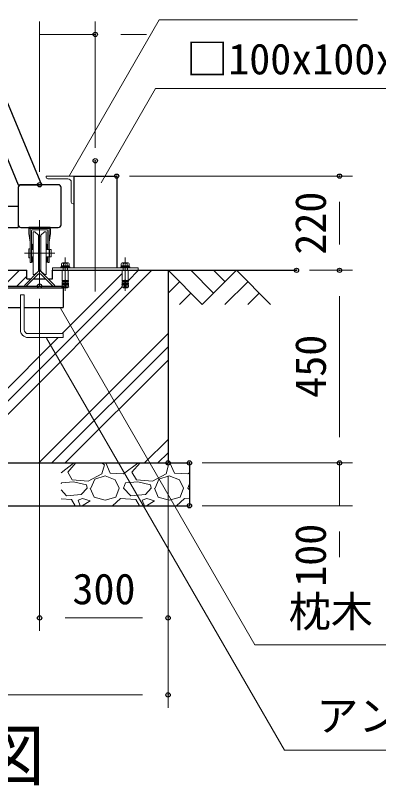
# Model space of a CAD drawing. Units: millimetres, scale not verified. Extents: x -6300 to 6300, y -4455 to 4455.
# Drawn here: x 3797 to 4645, y -2202 to -402 of the extents above; entities that cross this region are included whole.
import ezdxf
from ezdxf.enums import TextEntityAlignment as Align

# ---------------------------------------------------------------- set-up
doc = ezdxf.new("R2010")
doc.units = ezdxf.units.MM
doc.header["$LTSCALE"] = 20
doc.header["$PDMODE"] = 32
doc.header["$PDSIZE"] = 10
doc.linetypes.add('USER1', pattern=[50.8, 31.75, -6.35, 6.35, -6.35])
for name, color, linetype, lineweight in [('0-0_D-TTL-TXT', 7, 'Continuous', 25), ('0-1_D-STR1', 1, 'Continuous', 25), ('0-2_D-STR4', 7, 'Continuous', 25), ('0-3_D-BMK', 2, 'USER1', 13), ('0-4_D-STR3', 3, 'Continuous', 13), ('0-5_D-STR5', 4, 'Continuous', 25), ('0-6_D-DCR-HCH', 7, 'Continuous', 13), ('0-7_D-BGD', 7, 'Continuous', 25), ('0-8_D-STR-DIM', 7, 'Continuous', 13), ('0-B_D-STR-TXT', 7, 'Continuous', 13)]:
    doc.layers.add(name, color=color, linetype=linetype, lineweight=lineweight)
doc.layers.add('0-A_Defpoints', color=8, linetype='Continuous')
doc.styles.add('ＭＳ ゴシック', font='')
doc.styles.get('ＭＳ ゴシック').set_extended_font_data('MS Gothic')

msp = doc.modelspace()

# ---------------------------------------------------------------- linework, layer by layer
at = {"layer": '0-1_D-STR1'}
for p, q in [((3253.21, 652.03), (3857.38, -797.97)), ((3219.88, 602.03), (3803.21, -797.97)), ((3933.21, -777.97), (3933.21, -991.97)), ((3933.21, -777.97), (4033.21, -777.97)), ((4033.21, -777.97), (4033.21, -991.97)), ((3803.21, -797.97), (3857.38, -797.97)), ((3803.21, -804.37), (3803.21, -891.57)), ((3896.81, -797.97), (3809.61, -797.97)), ((3903.21, -891.57), (3903.21, -804.37)), ((3053.21, -847.97), (3803.21, -847.97)), ((3803.21, -847.97), (3803.21, -897.97)), ((3053.21, -897.97), (3803.21, -897.97)), ((3809.61, -897.97), (3896.81, -897.97)), ((3878.21, -897.97), (3828.21, -897.97))]:
    msp.add_line(p, q, dxfattribs=at)
for centre, start, end in [((3809.61, -804.37), 90, 180), ((3896.81, -804.37), 0, 90), ((3809.61, -891.57), 180, 270), ((3896.81, -891.57), 270, 0)]:
    msp.add_arc(centre, 6.4, start, end, dxfattribs=at)
at = {"layer": '0-2_D-STR4'}
for p, q in [((3058.21, -997.97), (3823.21, -997.97)), ((3823.21, -1017.97), (3823.21, -997.97)), ((3883.21, -1017.97), (3883.21, -997.97)), ((3883.21, -997.97), (4153.21, -997.97)), ((4153.21, -997.97), (4153.21, -1447.97)), ((3823.21, -1017.97), (3833.21, -1017.97)), ((3838.87, -1017.97), (3867.55, -1017.97)), ((3873.21, -1017.97), (3883.21, -1017.97)), ((2703.21, -1447.97), (4203.21, -1447.97)), ((4203.21, -1447.97), (4203.21, -1547.97)), ((2703.21, -1547.97), (4203.21, -1547.97))]:
    msp.add_line(p, q, dxfattribs=at)
at = {"layer": '0-3_D-BMK'}
for p, q in [((3983.21, -1047.07), (3983.21, -742.06)), ((3853.21, -1034.77), (3853.21, -881.17)), ((3888.71, -957.97), (3817.71, -957.97)), ((3913.21, -1045.67), (3913.21, -968.06)), ((4053.21, -1045.67), (4053.21, -968.06))]:
    msp.add_line(p, q, dxfattribs=at)
at = {"layer": '0-4_D-STR3'}
for p, q in [((3933.21, -777.97), (3868.21, -777.97)), ((3868.21, -777.97), (3868.21, -779.97)), ((3918.71, -783.97), (3872.21, -783.97)), ((3933.21, -777.97), (3933.21, -842.97)), ((3927.21, -792.47), (3927.21, -838.97)), ((3933.21, -842.97), (3931.21, -842.97)), ((3829.71, -899.97), (3853.21, -899.97)), ((3853.21, -899.97), (3833.21, -899.97)), ((3834.41, -931.97), (3834.41, -905.17)), ((3853.21, -903.17), (3836.41, -903.17)), ((3838.21, -907.97), (3838.21, -1007.97)), ((3850.21, -999.97), (3850.21, -915.97)), ((3853.21, -903.17), (3870.01, -903.17)), ((3864.21, -907.97), (3856.21, -915.97)), ((3856.21, -999.97), (3856.21, -915.97)), ((3868.21, -907.97), (3864.21, -907.97)), ((3868.21, -907.97), (3868.21, -1007.97)), ((3872.01, -931.97), (3872.01, -905.17)), ((3875.21, -931.97), (3875.21, -901.97)), ((3878.71, -911.97), (3875.21, -931.97)), ((3878.71, -901.97), (3878.71, -911.97)), ((3831.21, -979.97), (3831.21, -931.97)), ((3834.41, -979.97), (3834.41, -931.97)), ((3850.21, -917.97), (3856.21, -917.97)), ((3872.01, -949.47), (3872.01, -931.97)), ((3875.21, -949.47), (3875.21, -931.97)), ((3834.41, -949.47), (3838.21, -949.47)), ((3835.71, -945.97), (3835.71, -949.47)), ((3838.21, -945.97), (3835.71, -945.97)), ((3836.71, -937.97), (3836.71, -941.47)), ((3838.21, -941.47), (3838.21, -945.97)), ((3868.21, -936.97), (3869.21, -936.97)), ((3868.21, -937.97), (3868.21, -936.97)), ((3868.21, -941.47), (3868.21, -945.97)), ((3868.21, -945.97), (3870.71, -945.97)), ((3875.21, -949.47), (3868.21, -949.47)), ((3869.21, -936.97), (3869.71, -936.97)), ((3869.71, -936.97), (3869.71, -937.45)), ((3869.71, -945.97), (3869.71, -937.45)), ((3869.71, -937.97), (3869.71, -941.47)), ((3870.71, -945.97), (3869.71, -945.97)), ((3870.71, -945.97), (3870.71, -949.47)), ((3875.21, -949.47), (3875.21, -947.47)), ((3875.21, -979.97), (3875.21, -948.47)), ((3876.21, -948.47), (3875.21, -948.47)), ((3876.21, -948.47), (3876.21, -967.47)), ((3828.21, -968.47), (3828.21, -957.97)), ((3834.41, -966.47), (3838.21, -966.47)), ((3835.71, -969.97), (3835.71, -966.47)), ((3838.21, -969.97), (3835.71, -969.97)), ((3835.71, -969.97), (3836.71, -969.97)), ((3836.71, -969.97), (3836.71, -978.48)), ((3838.21, -974.47), (3838.21, -969.97)), ((3875.21, -966.47), (3868.21, -966.47)), ((3868.21, -969.97), (3870.71, -969.97)), ((3868.21, -974.47), (3868.21, -969.97)), ((3869.71, -969.97), (3869.71, -978.48)), ((3870.71, -969.97), (3869.71, -969.97)), ((3870.71, -969.97), (3870.71, -966.47)), ((3872.01, -979.97), (3872.01, -966.47)), ((3876.21, -967.47), (3875.21, -967.47)), ((3876.21, -966.47), (3880.21, -966.47)), ((3880.21, -966.47), (3880.21, -957.97)), ((3831.21, -979.97), (3834.41, -979.97)), ((3836.71, -977.97), (3836.71, -974.47)), ((3836.71, -978.97), (3836.71, -978.48)), ((3837.21, -978.97), (3836.71, -978.97)), ((3838.21, -978.97), (3837.21, -978.97)), ((3838.21, -977.97), (3838.21, -978.97)), ((3869.71, -977.97), (3869.71, -974.47)), ((3875.21, -979.97), (3872.01, -979.97)), ((3903.97, -982.44), (3903.97, -987.47)), ((3903.97, -987.47), (3922.45, -987.47)), ((3922.41, -987.47), (3904.01, -987.47)), ((3904.01, -987.47), (3904.01, -989.97)), ((3920.14, -980.47), (3906.28, -980.47)), ((3908.21, -980.47), (3918.21, -980.47)), ((3908.59, -987.47), (3908.59, -982.44)), ((3911.96, -987.47), (3912.63, -989.97)), ((3914.46, -989.97), (3913.79, -987.47)), ((3917.83, -987.47), (3917.83, -982.44)), ((3922.41, -989.97), (3922.41, -987.47)), ((3922.45, -987.47), (3922.45, -982.44)), ((4043.97, -982.44), (4043.97, -987.47)), ((4043.97, -987.47), (4062.45, -987.47)), ((4062.41, -987.47), (4044.01, -987.47)), ((4044.01, -987.47), (4044.01, -989.97)), ((4060.14, -980.47), (4046.28, -980.47)), ((4048.21, -980.47), (4058.21, -980.47)), ((4048.59, -987.47), (4048.59, -982.44)), ((4051.96, -987.47), (4052.63, -989.97)), ((4054.46, -989.97), (4053.79, -987.47)), ((4057.83, -987.47), (4057.83, -982.44)), ((4062.41, -989.97), (4062.41, -987.47)), ((4062.45, -987.47), (4062.45, -982.44)), ((3842.21, -1007.97), (3850.21, -999.97)), ((3850.21, -997.97), (3856.21, -997.97)), ((3883.21, -991.97), (3883.21, -997.97)), ((4083.21, -991.97), (3883.21, -991.97)), ((4083.21, -997.97), (3883.21, -997.97)), ((3923.71, -989.97), (3902.71, -989.97)), ((3904.01, -989.97), (3922.41, -989.97)), ((3906.21, -1019.81), (3906.21, -998.37)), ((3906.61, -997.97), (3919.81, -997.97)), ((3908.21, -997.97), (3908.21, -991.97)), ((3918.21, -997.97), (3918.21, -991.97)), ((3920.21, -1019.81), (3920.21, -998.37)), ((3923.71, -991.97), (3923.71, -989.97)), ((4063.71, -989.97), (4042.71, -989.97)), ((4044.01, -989.97), (4062.41, -989.97)), ((4046.21, -1019.81), (4046.21, -998.37)), ((4046.61, -997.97), (4059.81, -997.97)), ((4048.21, -997.97), (4048.21, -991.97)), ((4058.21, -997.97), (4058.21, -991.97)), ((4060.21, -1019.81), (4060.21, -998.37)), ((4063.71, -991.97), (4063.71, -989.97)), ((4083.21, -991.97), (4083.21, -997.97)), ((3838.21, -1007.97), (3842.21, -1007.97)), ((3905.95, -1025.15), (3906, -1024.15)), ((3905.95, -1025.15), (3912.34, -1025.46)), ((3906, -1024.15), (3912.39, -1024.46)), ((3906.12, -1021.66), (3906.21, -1019.81)), ((3906.12, -1021.66), (3912.51, -1021.97)), ((3911.74, -1037.95), (3912.61, -1019.97)), ((3913.81, -1019.97), (3912.61, -1019.97)), ((3914.68, -1037.95), (3913.81, -1019.97)), ((3920.3, -1021.66), (3913.91, -1021.97)), ((3920.42, -1024.15), (3914.03, -1024.46)), ((3920.47, -1025.15), (3914.08, -1025.46)), ((3920.3, -1021.66), (3920.21, -1019.81)), ((3920.47, -1025.15), (3920.42, -1024.15)), ((4045.95, -1025.15), (4046, -1024.15)), ((4045.95, -1025.15), (4052.34, -1025.46)), ((4046, -1024.15), (4052.39, -1024.46)), ((4046.12, -1021.66), (4046.21, -1019.81)), ((4046.12, -1021.66), (4052.51, -1021.97)), ((4051.74, -1037.95), (4052.61, -1019.97)), ((4053.81, -1019.97), (4052.61, -1019.97)), ((4054.68, -1037.95), (4053.81, -1019.97)), ((4060.3, -1021.66), (4053.91, -1021.97)), ((4060.42, -1024.15), (4054.03, -1024.46)), ((4060.47, -1025.15), (4054.08, -1025.46)), ((4060.3, -1021.66), (4060.21, -1019.81)), ((4060.47, -1025.15), (4060.42, -1024.15)), ((3905.37, -1037.24), (3905.49, -1034.64)), ((3905.49, -1034.64), (3911.88, -1034.95)), ((3905.61, -1032.14), (3905.66, -1031.14)), ((3905.61, -1032.14), (3912.01, -1032.45)), ((3905.66, -1031.14), (3912.05, -1031.45)), ((3905.75, -1037.66), (3911.74, -1037.95)), ((3905.78, -1028.65), (3905.83, -1027.65)), ((3905.78, -1028.65), (3912.17, -1028.96)), ((3905.83, -1027.65), (3912.22, -1027.96)), ((3908.03, -1037.77), (3908, -1038.13)), ((3908.5, -1038.67), (3917.92, -1038.67)), ((3920.59, -1027.65), (3914.2, -1027.96)), ((3920.64, -1028.65), (3914.25, -1028.96)), ((3920.76, -1031.14), (3914.37, -1031.45)), ((3920.81, -1032.14), (3914.41, -1032.45)), ((3920.93, -1034.64), (3914.54, -1034.95)), ((3920.67, -1037.66), (3914.68, -1037.95)), ((3918.39, -1037.77), (3918.42, -1038.13)), ((3920.64, -1028.65), (3920.59, -1027.65)), ((3920.81, -1032.14), (3920.76, -1031.14)), ((3921.05, -1037.24), (3920.93, -1034.64)), ((4045.37, -1037.24), (4045.49, -1034.64)), ((4045.49, -1034.64), (4051.88, -1034.95)), ((4045.61, -1032.14), (4045.66, -1031.14)), ((4045.61, -1032.14), (4052.01, -1032.45)), ((4045.66, -1031.14), (4052.05, -1031.45)), ((4045.75, -1037.66), (4051.74, -1037.95)), ((4045.78, -1028.65), (4045.83, -1027.65)), ((4045.78, -1028.65), (4052.17, -1028.96)), ((4045.83, -1027.65), (4052.22, -1027.96)), ((4048.03, -1037.77), (4048, -1038.13)), ((4048.5, -1038.67), (4057.92, -1038.67)), ((4060.59, -1027.65), (4054.2, -1027.96)), ((4060.64, -1028.65), (4054.25, -1028.96)), ((4060.76, -1031.14), (4054.37, -1031.45)), ((4060.81, -1032.14), (4054.41, -1032.45)), ((4060.93, -1034.64), (4054.54, -1034.95)), ((4060.67, -1037.66), (4054.68, -1037.95)), ((4058.39, -1037.77), (4058.42, -1038.13)), ((4060.64, -1028.65), (4060.59, -1027.65)), ((4060.81, -1032.14), (4060.76, -1031.14)), ((4061.05, -1037.24), (4060.93, -1034.64)), ((3808.21, -1054.91), (3808.21, -1136.91)), ((3826.21, -1154.91), (3908.21, -1154.91))]:
    msp.add_line(p, q, dxfattribs=at)
at = {"layer": '0-4_D-STR3', "color": 4}
for p, q in [((3878.71, -897.97), (3827.71, -897.97)), ((3827.71, -899.97), (3827.71, -897.97)), ((3878.71, -899.97), (3878.71, -897.97)), ((3878.71, -899.97), (3827.71, -899.97))]:
    msp.add_line(p, q, dxfattribs=at)
at = {"layer": '0-4_D-STR3'}
for points in [[(3827.71, -901.97), (3827.71, -911.97), (3831.21, -931.97), (3831.21, -901.97)], [(3838.21, -907.97), (3842.21, -907.97), (3850.21, -915.97)], [(3876.71, -899.97), (3853.21, -899.97), (3873.21, -899.97)], [(3831.21, -949.47), (3831.21, -947.47), (3828.21, -947.47), (3828.21, -957.97)], [(3835.71, -945.97), (3836.71, -945.97), (3836.71, -937.45)], [(3838.21, -937.97), (3838.21, -936.97), (3837.21, -936.97), (3836.71, -936.97), (3836.71, -937.45)], [(3876.21, -949.47), (3880.21, -949.47), (3880.21, -957.97)], [(3831.21, -966.47), (3831.21, -968.47), (3828.21, -968.47)], [(3868.21, -977.97), (3868.21, -978.97), (3869.21, -978.97), (3869.71, -978.97), (3869.71, -978.48)], [(3868.21, -1007.97), (3864.21, -1007.97), (3856.21, -999.97)], [(3923.71, -991.97), (3902.71, -991.97), (3902.71, -989.97)], [(4063.71, -991.97), (4042.71, -991.97), (4042.71, -989.97)], [(3808.21, -1054.91), (3817.21, -1054.91), (3817.21, -1136.91)], [(3826.21, -1145.91), (3908.21, -1145.91), (3908.21, -1154.91)]]:
    msp.add_lwpolyline(points, dxfattribs=at)
for centre, radius, start, end in [((3872.21, -779.97), 4, 180, 270), ((3918.71, -792.47), 8.5, 0, 90), ((3931.21, -838.97), 4, 180, 270), ((3829.71, -901.97), 2, 90, 180), ((3833.21, -901.97), 2, 90, 180), ((3836.41, -905.17), 2, 90, 180), ((3870.01, -905.17), 2, 0, 90), ((3873.21, -901.97), 2, 0, 90), ((3876.71, -901.97), 2, 0, 90), ((3906.28, -982.81), 2.34, 9.06932, 170.93068), ((3913.21, -986.87), 6.4, 43.80181, 136.19819), ((3920.14, -982.81), 2.34, 9.06932, 170.93068), ((4046.28, -982.81), 2.34, 9.06932, 170.93068), ((4053.21, -986.87), 6.4, 43.80181, 136.19819), ((4060.14, -982.81), 2.34, 9.06932, 170.93068), ((3906.61, -998.37), 0.4, 90, 180), ((3919.81, -998.37), 0.4, 0, 90), ((4046.61, -998.37), 0.4, 90, 180), ((4059.81, -998.37), 0.4, 0, 90), ((3903.73, -1026.3), 2.5, 327.22671, 27.22671), ((3903.9, -1022.8), 2.5, 327.22671, 27.22671), ((3922.52, -1022.8), 2.5, 152.77329, 212.77329), ((3922.69, -1026.3), 2.5, 152.77329, 212.77329), ((4043.73, -1026.3), 2.5, 327.22671, 27.22671), ((4043.9, -1022.8), 2.5, 327.22671, 27.22671), ((4062.52, -1022.8), 2.5, 152.77329, 212.77329), ((4062.69, -1026.3), 2.5, 152.77329, 212.77329), ((3905.77, -1037.26), 0.4, 177.22671, 267.22671), ((3903.39, -1033.29), 2.5, 327.22671, 27.22671), ((3903.56, -1029.79), 2.5, 327.22671, 27.22671), ((3908.5, -1038.17), 0.5, 175.5, 270), ((3917.92, -1038.17), 0.5, 270, 4.5), ((3922.86, -1029.79), 2.5, 152.77329, 212.77329), ((3923.03, -1033.29), 2.5, 152.77329, 212.77329), ((3920.65, -1037.26), 0.4, 272.77329, 2.77329), ((4045.77, -1037.26), 0.4, 177.22671, 267.22671), ((4043.39, -1033.29), 2.5, 327.22671, 27.22671), ((4043.56, -1029.79), 2.5, 327.22671, 27.22671), ((4048.5, -1038.17), 0.5, 175.5, 270), ((4057.92, -1038.17), 0.5, 270, 4.5), ((4062.86, -1029.79), 2.5, 152.77329, 212.77329), ((4063.03, -1033.29), 2.5, 152.77329, 212.77329), ((4060.65, -1037.26), 0.4, 272.77329, 2.77329), ((3826.21, -1136.91), 18, 180, 270), ((3826.21, -1136.91), 9, 180, 270)]:
    msp.add_arc(centre, radius, start, end, dxfattribs=at)
at = {"layer": '0-5_D-STR5'}
for p, q in [((3817.85, -1033.32), (3853.21, -997.97)), ((3853.21, -997.97), (3888.57, -1033.32)), ((3822.8, -1034.03), (3848.61, -1008.22)), ((3857.81, -1008.22), (3883.62, -1034.03)), ((2973.21, -1034.91), (3908.21, -1034.91)), ((2973.21, -1038.91), (3908.21, -1038.91)), ((3818.56, -1034.03), (3817.85, -1033.32)), ((3888.57, -1033.32), (3887.86, -1034.03)), ((3908.21, -1034.91), (3908.21, -1084.91)), ((3908.21, -1034.91), (3908.21, -1084.91)), ((3073.21, -1084.91), (3808.21, -1084.91)), ((3817.21, -1084.91), (3908.21, -1084.91))]:
    msp.add_line(p, q, dxfattribs=at)
for centre, radius, start, end in [((3853.21, -1012.82), 6.5, 45, 135), ((3820.68, -1031.91), 3, 225, 315), ((3885.74, -1031.91), 3, 225, 315)]:
    msp.add_arc(centre, radius, start, end, dxfattribs=at)
at = {"layer": '0-6_D-DCR-HCH'}
for p, q in [((3665.44, -1447.97), (4115.44, -997.97)), ((3769.14, -1034.91), (3806.08, -997.97)), ((3905.62, -1145.91), (4046.21, -1005.32)), ((4060.06, -1022.41), (4084.5, -997.97)), ((4233.03, -1077.79), (4153.21, -997.97)), ((4259.63, -1051.18), (4206.42, -997.97)), ((4312.85, -997.97), (4233.03, -1077.79)), ((4286.38, -1024.71), (4259.63, -997.97)), ((4312.85, -997.97), (4392.66, -1077.79)), ((3800.07, -1034.91), (3823.21, -1011.77)), ((4179.82, -1024.57), (4153.21, -1051.06)), ((4339.45, -1024.57), (4286, -1077.79)), ((3634.5, -1447.97), (4045.37, -1037.1)), ((4206.42, -1051.18), (4179.69, -1077.79)), ((4366.06, -1051.18), (4339.33, -1077.79)), ((3851.05, -1447.97), (4153.21, -1145.81)), ((3603.56, -1447.97), (3896.62, -1154.91)), ((3881.99, -1447.97), (4153.21, -1176.75)), ((3912.92, -1447.97), (4153.21, -1207.68)), ((4098.54, -1447.97), (4153.21, -1393.3)), ((4129.48, -1447.97), (4153.21, -1424.23)), ((3903.21, -1470.81), (3932.42, -1448.24)), ((3918.92, -1469.24), (3938.06, -1447.97)), ((3932.42, -1448.24), (3932.5, -1447.97)), ((3997.52, -1447.97), (4004.42, -1452.74)), ((4004.42, -1452.74), (3998.42, -1473.74)), ((4007.69, -1447.97), (4017.92, -1472.24)), ((4049.42, -1473.74), (4082.42, -1448.24)), ((4068.92, -1469.24), (4088.06, -1447.97)), ((4082.42, -1448.24), (4082.5, -1447.97)), ((4147.52, -1447.97), (4154.42, -1452.74)), ((4154.42, -1452.74), (4148.42, -1473.74)), ((4157.69, -1447.97), (4167.92, -1472.24)), ((3929.42, -1487.24), (3918.92, -1469.24)), ((3998.42, -1473.74), (3966.92, -1490.24)), ((4017.92, -1472.24), (4049.42, -1473.74)), ((4079.42, -1487.24), (4068.92, -1469.24)), ((4148.42, -1473.74), (4116.92, -1490.24)), ((4167.92, -1472.24), (4199.42, -1473.74)), ((4199.42, -1473.74), (4203.21, -1470.81)), ((3932.42, -1491.74), (3903.92, -1494.74)), ((3966.92, -1490.24), (3929.42, -1487.24)), ((3962.42, -1499.24), (3932.42, -1491.74)), ((3972.92, -1506.74), (3981.92, -1485.74)), ((3981.92, -1485.74), (4005.92, -1478.24)), ((4005.92, -1478.24), (4029.92, -1487.24)), ((4029.92, -1487.24), (4038.92, -1506.74)), ((4082.42, -1491.74), (4053.92, -1494.74)), ((4116.92, -1490.24), (4079.42, -1487.24)), ((4112.42, -1499.24), (4082.42, -1491.74)), ((4122.92, -1506.74), (4131.92, -1485.74)), ((4131.92, -1485.74), (4155.92, -1478.24)), ((4155.92, -1478.24), (4179.92, -1487.24)), ((4179.92, -1487.24), (4188.92, -1506.74)), ((3903.21, -1496.63), (3903.92, -1494.74)), ((3915.92, -1524.74), (3903.21, -1510.88)), ((3963.92, -1506.74), (3950.42, -1521.74)), ((3963.92, -1506.74), (3962.42, -1499.24)), ((3971.42, -1506.74), (3980.42, -1527.74)), ((4031.42, -1527.74), (4038.92, -1506.74)), ((4049.42, -1506.74), (4053.92, -1494.74)), ((4065.92, -1524.74), (4049.42, -1506.74)), ((4113.92, -1506.74), (4100.42, -1521.74)), ((4113.92, -1506.74), (4112.42, -1499.24)), ((4121.42, -1506.74), (4130.42, -1527.74)), ((4181.42, -1527.74), (4188.92, -1506.74)), ((4199.42, -1506.74), (4203.21, -1496.63)), ((4203.21, -1510.88), (4199.42, -1506.74)), ((3950.42, -1521.74), (3915.92, -1524.74)), ((3980.42, -1527.74), (4005.92, -1535.24)), ((4005.92, -1535.24), (4031.42, -1527.74)), ((4100.42, -1521.74), (4065.92, -1524.74)), ((4130.42, -1527.74), (4155.92, -1535.24)), ((4155.92, -1535.24), (4181.42, -1527.74)), ((3927.92, -1533.74), (3903.21, -1531.69)), ((3936.61, -1547.97), (3927.92, -1533.74)), ((3953.42, -1530.74), (3942.92, -1535.24)), ((3942.92, -1535.24), (3948, -1547.97)), ((3952.71, -1547.97), (3971.42, -1536.74)), ((3971.42, -1536.74), (3953.42, -1530.74)), ((4041.92, -1530.74), (4023.05, -1547.97)), ((4077.92, -1533.74), (4041.92, -1530.74)), ((4086.61, -1547.97), (4077.92, -1533.74)), ((4103.42, -1530.74), (4092.92, -1535.24)), ((4092.92, -1535.24), (4098, -1547.97)), ((4102.71, -1547.97), (4121.42, -1536.74)), ((4121.42, -1536.74), (4103.42, -1530.74)), ((4191.92, -1530.74), (4173.05, -1547.97)), ((4203.21, -1531.69), (4191.92, -1530.74))]:
    msp.add_line(p, q, dxfattribs=at)
at = {"layer": '0-7_D-BGD'}
msp.add_line((4153.21, -997.97), (4453.21, -997.97), dxfattribs=at)
at = {"layer": '0-8_D-STR-DIM'}
for p, q in [((3853.21, -767.97), (3853.21, -416.75)), ((3983.21, -712.06), (3983.21, -416.75)), ((3853.21, -446.75), (3983.21, -446.75)), ((4043.21, -446.75), (4103.21, -446.75)), ((4063.21, -777.97), (4583.64, -777.97)), ((4553.64, -937.97), (4553.64, -837.97)), ((4483.21, -997.97), (4583.64, -997.97)), ((4483.21, -997.97), (4583.64, -997.97)), ((4553.64, -1387.97), (4553.64, -1057.97)), ((3853.21, -1064.77), (3853.21, -1839.96)), ((3853.21, -1064.77), (3853.21, -1839.96)), ((4553.64, -1387.97), (4553.64, -1327.97)), ((4233.21, -1447.97), (4583.64, -1447.97)), ((4233.21, -1447.97), (4583.64, -1447.97)), ((4553.64, -1547.97), (4553.64, -1447.97)), ((4153.21, -1477.97), (4153.21, -1839.96)), ((4153.21, -1477.97), (4153.21, -2019.96)), ((4233.21, -1547.97), (4583.64, -1547.97)), ((4553.64, -1607.97), (4553.64, -1667.97)), ((3913.21, -1809.96), (4093.21, -1809.96)), ((2813.21, -1989.96), (4093.21, -1989.96))]:
    msp.add_line(p, q, dxfattribs=at)
at = {"layer": '0-A_Defpoints'}
for p in [(3983.21, -446.75), (3983.21, -742.06), (4033.21, -777.97), (4553.64, -777.97), (3853.21, -797.97), (4453.21, -997.97), (4553.64, -997.97), (3853.21, -1034.77), (4153.21, -1447.97), (4203.21, -1447.97), (4553.64, -1447.97), (4203.21, -1547.97), (3853.21, -1809.96), (4153.21, -1809.96), (4153.21, -1989.96)]:
    msp.add_point(p, dxfattribs=at)
at = {"layer": '0-B_D-STR-TXT'}
for points in [[(4595.81, -413.18), (4132.24, -413.18), (3922.63, -776.24)], [(4823.45, -573.5), (4123.84, -573.5), (3996.96, -793.26)], [(5065.08, -1872.56), (4355.57, -1872.56), (3901.83, -1086.64)], [(5078.5, -2119.26), (4425.34, -2119.26), (3869.57, -1156.64)]]:
    msp.add_lwpolyline(points, dxfattribs=at)

# ---------------------------------------------------------------- texts
at = {"layer": '0-0_D-TTL-TXT', "style": 'ＭＳ ゴシック'}
msp.add_text('側\u3000面\u3000図', height=115.4, dxfattribs=at).set_placement((3078.36, -2223.61), align=Align.BOTTOM_LEFT)
at = {"layer": '0-8_D-STR-DIM', "style": 'ＭＳ ゴシック'}
for s, p in [('220', (4543.51, -961.47)), ('450', (4543.51, -1295.72)), ('100', (4543.51, -1737.33))]:
    msp.add_text(s, height=72.14, rotation=90, dxfattribs=at).set_placement(p, align=Align.BOTTOM_LEFT)
msp.add_text('300', height=72.14, dxfattribs=at).set_placement((3929.9, -1799.83), align=Align.BOTTOM_LEFT)
at = {"layer": '0-B_D-STR-TXT', "style": 'ＭＳ ゴシック'}
for s, p in [('□100x100x3.2', (4195.28, -561.85)), ('枕木 L50x50x4', (4435, -1852.73)), ('アンカー φ9', (4499.44, -2096.39))]:
    msp.add_text(s, height=72.14, dxfattribs=at).set_placement(p, align=Align.BOTTOM_LEFT)

doc.saveas('drawing.dxf')
